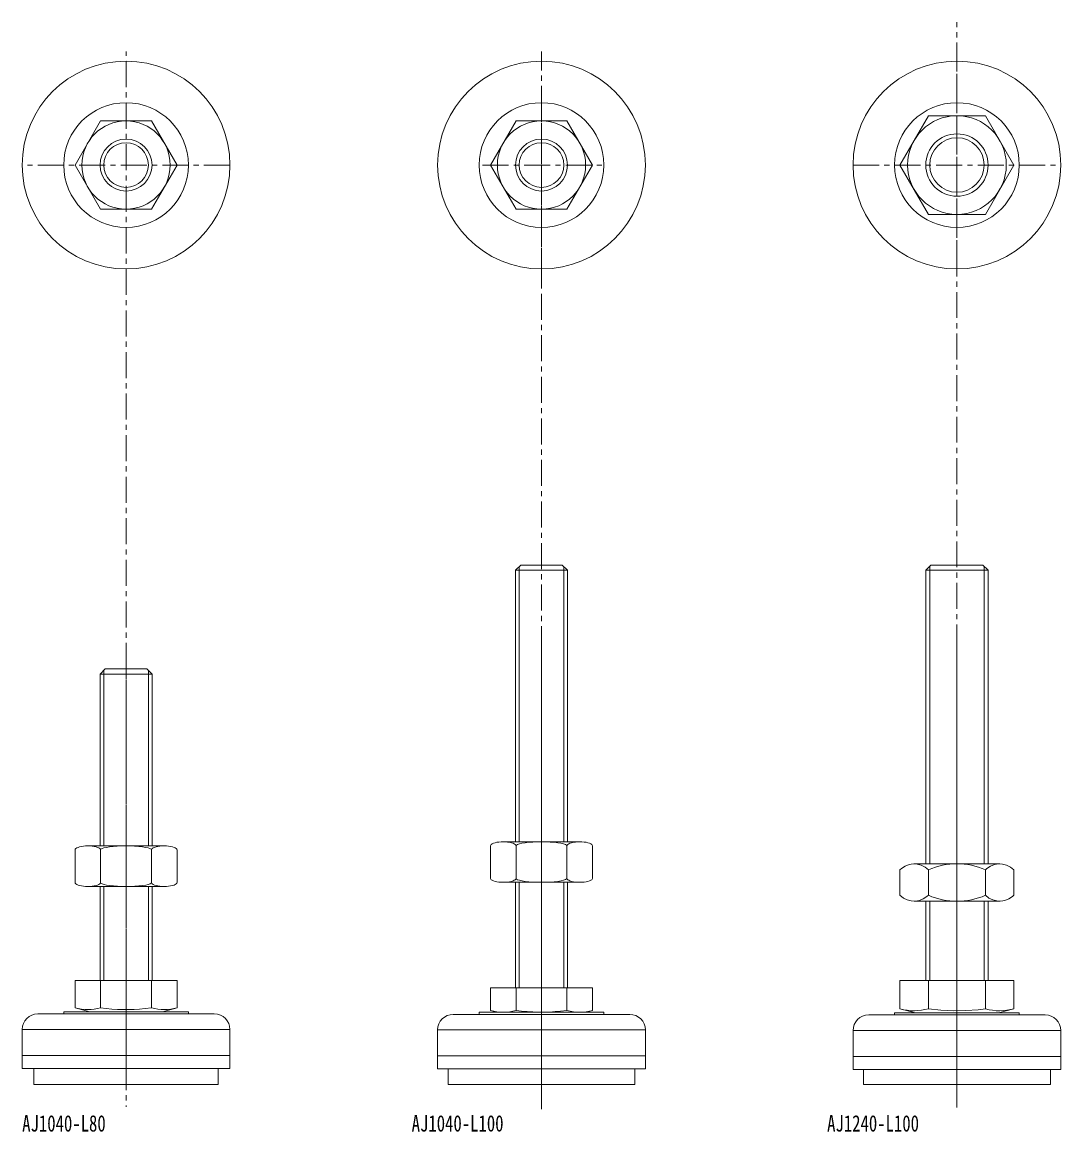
# Model space of a CAD drawing. Units: millimetres on the paper. Extents: x -645 to 466, y -571 to 602.
# Drawn here: x -614.5 to -414.5, y 370.4 to 584 of the extents above; entities that cross this region are included whole.
import ezdxf
from ezdxf.enums import TextEntityAlignment as Align

# ---------------------------------------------------------------- set-up
doc = ezdxf.new("R2010")
doc.units = ezdxf.units.MM
doc.linetypes.add('CHAIN1', pattern=[8, 5, -1, 1, -1])
doc.layers.add('0-0', color=7, linetype='Continuous', lineweight=18)
doc.layers.add('0-1', color=4, linetype='Continuous', lineweight=18)
doc.styles.add('ＭＳ ゴシック', font='')
doc.styles.get('ＭＳ ゴシック').set_extended_font_data('MS Gothic')

msp = doc.modelspace()

# ---------------------------------------------------------------- linework, layer by layer
at = {"layer": '0-0'}
for p, q in [((-440.5, 478.5), (-439.5, 479.5)), ((-440.5, 478.5), (-440.5, 421.982)), ((-601.861, 425.425), (-587.139, 425.425)), ((-524.315, 419.185), (-524.315, 425.466)), ((-521.861, 426.225), (-507.139, 426.225)), ((-519.407, 419.185), (-519.407, 425.466)), ((-509.593, 425.466), (-509.593, 419.185)), ((-504.685, 425.466), (-504.685, 419.185)), ((-604.315, 418.385), (-604.315, 424.666)), ((-599.407, 418.385), (-599.407, 424.666)), ((-589.593, 424.666), (-589.593, 418.385)), ((-584.685, 424.666), (-584.685, 418.385)), ((-445.47, 415.919), (-445.47, 420.845)), ((-442.727, 421.982), (-426.273, 421.982)), ((-439.985, 415.919), (-439.985, 420.845)), ((-429.015, 420.845), (-429.015, 415.919)), ((-423.53, 420.845), (-423.53, 415.919)), ((-587.139, 417.625), (-601.861, 417.625)), ((-599.5, 399.5), (-599.5, 417.625)), ((-589.5, 399.5), (-589.5, 417.625)), ((-507.139, 418.425), (-521.861, 418.425)), ((-519.5, 418.425), (-519.5, 398.1)), ((-509.5, 418.425), (-509.5, 398.1)), ((-426.273, 414.782), (-442.727, 414.782)), ((-440.5, 414.782), (-440.5, 399.5)), ((-428.5, 414.782), (-428.5, 399.5)), ((-604.315, 399.5), (-584.685, 399.5)), ((-604.315, 394.277), (-604.315, 399.5)), ((-599.407, 394.277), (-599.407, 399.5)), ((-439.985, 394.066), (-439.985, 399.5)), ((-429.015, 394.066), (-429.015, 399.5)), ((-423.53, 399.5), (-423.53, 394.066)), ((-519.407, 398.1), (-519.407, 393.777)), ((-577.5, 393.1), (-611.5, 393.1)), ((-582.5, 393.5), (-606.5, 393.5)), ((-606.5, 393.5), (-606.5, 393.1)), ((-587.5, 393.5), (-584.685, 394.277)), ((-582.5, 393.5), (-582.5, 393.1)), ((-526.5, 393.4), (-526.5, 393)), ((-522.95, 393.4), (-524.315, 393.777)), ((-497.5, 393), (-531.5, 393)), ((-451.5, 392.9), (-417.5, 392.9)), ((-614.5, 390.1), (-614.5, 382.6)), ((-574.5, 382.6), (-574.5, 390.1)), ((-534.5, 382.5), (-534.5, 390)), ((-494.5, 390), (-494.5, 382.5)), ((-454.5, 382.4), (-454.5, 389.9)), ((-414.5, 389.9), (-414.5, 382.4)), ((-614.5, 385.1), (-574.5, 385.1)), ((-494.5, 385), (-534.5, 385)), ((-414.5, 384.9), (-454.5, 384.9)), ((-574.5, 382.6), (-614.5, 382.6)), ((-612.25, 382.6), (-612.25, 379.5)), ((-576.75, 379.5), (-576.75, 382.6)), ((-534.5, 382.5), (-494.5, 382.5)), ((-532.5, 382.5), (-532.5, 379.5)), ((-496.5, 382.5), (-496.5, 379.5)), ((-454.5, 382.4), (-414.5, 382.4)), ((-452.5, 379.5), (-452.5, 382.4)), ((-416.5, 382.4), (-416.5, 379.5)), ((-612.25, 379.5), (-576.75, 379.5)), ((-496.5, 379.5), (-532.5, 379.5)), ((-416.5, 379.5), (-452.5, 379.5))]:
    msp.add_line(p, q, dxfattribs=at)
for points in [[(-599.407, 564.998), (-589.593, 564.998), (-584.685, 556.498), (-589.593, 547.998), (-599.407, 547.998), (-604.315, 556.498)], [(-519.407, 564.998), (-509.593, 564.998), (-504.685, 556.498), (-509.593, 547.998), (-519.407, 547.998), (-524.315, 556.498)], [(-439.985, 565.998), (-429.015, 565.998), (-423.53, 556.498), (-429.015, 546.998), (-439.985, 546.998), (-445.47, 556.498)]]:
    msp.add_lwpolyline(points, close=True, dxfattribs=at)
for points in [[(-509.5, 426.225), (-509.5, 478.5), (-510.5, 479.5), (-518.5, 479.5), (-519.5, 478.5), (-519.5, 426.225)], [(-439.5, 479.5), (-429.5, 479.5), (-428.5, 478.5), (-428.5, 421.982)], [(-599.5, 425.425), (-599.5, 458.5), (-598.5, 459.5), (-590.5, 459.5), (-589.5, 458.5), (-589.5, 425.425)], [(-599.407, 424.666), (-599.445, 424.798), (-599.555, 424.926), (-599.736, 425.046), (-599.982, 425.154), (-600.284, 425.248), (-600.634, 425.324), (-601.022, 425.38), (-601.435, 425.414), (-601.861, 425.425), (-602.287, 425.414), (-602.7, 425.38), (-603.088, 425.324), (-603.438, 425.248), (-603.741, 425.154), (-603.986, 425.046), (-604.167, 424.926), (-604.278, 424.798), (-604.315, 424.666)], [(-594.5, 425.425), (-595.359, 425.413), (-596.191, 425.377), (-596.971, 425.32), (-597.673, 425.243), (-598.278, 425.149), (-598.767, 425.04), (-599.124, 424.919), (-599.34, 424.791), (-599.407, 424.666)], [(-584.685, 424.666), (-584.722, 424.798), (-584.833, 424.926), (-585.014, 425.046), (-585.259, 425.154), (-585.562, 425.248), (-585.912, 425.324), (-586.3, 425.38), (-586.713, 425.414), (-587.139, 425.425), (-587.565, 425.414), (-587.978, 425.38), (-588.366, 425.324), (-588.716, 425.248), (-589.018, 425.154), (-589.264, 425.046), (-589.445, 424.926), (-589.555, 424.798), (-589.593, 424.666), (-589.668, 424.798), (-589.891, 424.926), (-590.256, 425.046), (-590.751, 425.154), (-591.362, 425.248), (-592.069, 425.324), (-592.852, 425.38), (-593.686, 425.414), (-594.5, 425.425)], [(-519.407, 425.466), (-519.445, 425.598), (-519.555, 425.726), (-519.736, 425.846), (-519.982, 425.954), (-520.284, 426.048), (-520.634, 426.124), (-521.022, 426.18), (-521.435, 426.214), (-521.861, 426.225), (-522.287, 426.214), (-522.7, 426.18), (-523.088, 426.124), (-523.438, 426.048), (-523.741, 425.954), (-523.986, 425.846), (-524.167, 425.726), (-524.278, 425.598), (-524.315, 425.466)], [(-514.5, 426.225), (-515.359, 426.213), (-516.191, 426.177), (-516.971, 426.12), (-517.673, 426.043), (-518.278, 425.949), (-518.767, 425.84), (-519.124, 425.719), (-519.34, 425.591), (-519.407, 425.466)], [(-504.685, 425.466), (-504.722, 425.598), (-504.833, 425.726), (-505.014, 425.846), (-505.259, 425.954), (-505.562, 426.048), (-505.912, 426.124), (-506.3, 426.18), (-506.713, 426.214), (-507.139, 426.225), (-507.565, 426.214), (-507.978, 426.18), (-508.366, 426.124), (-508.716, 426.048), (-509.018, 425.954), (-509.264, 425.846), (-509.445, 425.726), (-509.555, 425.598), (-509.593, 425.466), (-509.668, 425.598), (-509.891, 425.726), (-510.256, 425.846), (-510.751, 425.954), (-511.362, 426.048), (-512.069, 426.124), (-512.852, 426.18), (-513.686, 426.214), (-514.5, 426.225)], [(-439.985, 420.845), (-440.652, 421.363), (-441.383, 421.731), (-442.154, 421.937), (-442.943, 421.976), (-443.725, 421.845), (-444.477, 421.549), (-445.176, 421.098), (-445.47, 420.845)], [(-423.53, 420.845), (-424.198, 421.363), (-424.928, 421.731), (-425.7, 421.937), (-426.488, 421.976), (-427.271, 421.845), (-428.022, 421.549), (-428.721, 421.098), (-429.015, 420.845)], [(-524.315, 419.185), (-524.278, 419.053), (-524.167, 418.925), (-523.986, 418.805), (-523.741, 418.697), (-523.438, 418.603), (-523.088, 418.527), (-522.7, 418.471), (-522.287, 418.437), (-521.861, 418.425), (-521.435, 418.437), (-521.022, 418.471), (-520.634, 418.527), (-520.284, 418.603), (-519.982, 418.697), (-519.736, 418.805), (-519.555, 418.925), (-519.445, 419.053), (-519.407, 419.185)], [(-519.407, 419.185), (-519.332, 419.053), (-519.109, 418.925), (-518.744, 418.805), (-518.249, 418.697), (-517.638, 418.603), (-516.931, 418.527), (-516.148, 418.471), (-515.314, 418.437), (-514.5, 418.425)], [(-514.5, 418.425), (-513.641, 418.438), (-512.809, 418.474), (-512.029, 418.531), (-511.327, 418.608), (-510.722, 418.702), (-510.233, 418.811), (-509.876, 418.932), (-509.66, 419.06), (-509.593, 419.185), (-509.555, 419.053), (-509.445, 418.925), (-509.264, 418.805), (-509.018, 418.697), (-508.716, 418.603), (-508.366, 418.527), (-507.978, 418.471), (-507.565, 418.437), (-507.139, 418.425), (-506.713, 418.437), (-506.3, 418.471), (-505.912, 418.527), (-505.562, 418.603), (-505.259, 418.697), (-505.014, 418.805), (-504.833, 418.925), (-504.722, 419.053), (-504.685, 419.185)], [(-604.315, 418.385), (-604.278, 418.253), (-604.167, 418.125), (-603.986, 418.005), (-603.741, 417.897), (-603.438, 417.803), (-603.088, 417.727), (-602.7, 417.671), (-602.287, 417.637), (-601.861, 417.625), (-601.435, 417.637), (-601.022, 417.671), (-600.634, 417.727), (-600.284, 417.803), (-599.982, 417.897), (-599.736, 418.005), (-599.555, 418.125), (-599.445, 418.253), (-599.407, 418.385)], [(-599.407, 418.385), (-599.332, 418.253), (-599.109, 418.125), (-598.744, 418.005), (-598.249, 417.897), (-597.638, 417.803), (-596.931, 417.727), (-596.148, 417.671), (-595.314, 417.637), (-594.5, 417.625)], [(-594.5, 417.625), (-593.641, 417.638), (-592.809, 417.674), (-592.029, 417.731), (-591.327, 417.808), (-590.722, 417.902), (-590.233, 418.011), (-589.876, 418.132), (-589.66, 418.26), (-589.593, 418.385), (-589.555, 418.253), (-589.445, 418.125), (-589.264, 418.005), (-589.018, 417.897), (-588.716, 417.803), (-588.366, 417.727), (-587.978, 417.671), (-587.565, 417.637), (-587.139, 417.625), (-586.713, 417.637), (-586.3, 417.671), (-585.912, 417.727), (-585.562, 417.803), (-585.259, 417.897), (-585.014, 418.005), (-584.833, 418.125), (-584.722, 418.253), (-584.685, 418.385)], [(-445.47, 415.919), (-444.802, 415.401), (-444.072, 415.033), (-443.3, 414.827), (-442.512, 414.788), (-441.729, 414.919), (-440.978, 415.214), (-440.279, 415.666), (-439.985, 415.919)], [(-429.015, 415.919), (-428.348, 415.401), (-427.617, 415.033), (-426.846, 414.827), (-426.057, 414.788), (-425.275, 414.919), (-424.523, 415.214), (-423.824, 415.666), (-423.53, 415.919)], [(-594.021, 393.918), (-592.954, 393.952), (-591.892, 394.022), (-590.833, 394.123), (-589.593, 394.277), (-589.593, 399.5)], [(-584.685, 399.5), (-584.685, 394.277), (-585.288, 394.126), (-585.894, 394.012), (-586.503, 393.94), (-587.114, 393.914), (-587.733, 393.937), (-588.353, 394.008), (-588.974, 394.123), (-589.593, 394.277)], [(-423.53, 399.5), (-445.47, 399.5), (-445.47, 394.066), (-442.5, 393.3)], [(-504.685, 393.777), (-504.685, 398.1), (-524.315, 398.1), (-524.315, 393.777), (-523.696, 393.623), (-523.076, 393.508), (-522.456, 393.437), (-521.836, 393.414), (-521.225, 393.44), (-520.616, 393.512), (-520.011, 393.626), (-519.407, 393.777), (-518.33, 393.641), (-517.25, 393.533), (-516.17, 393.459), (-515.09, 393.419), (-514.021, 393.418), (-512.954, 393.452), (-511.892, 393.522), (-510.833, 393.623), (-509.593, 393.777)], [(-509.593, 398.1), (-509.593, 393.777), (-508.974, 393.623), (-508.353, 393.508), (-507.733, 393.437), (-507.114, 393.414), (-506.503, 393.44), (-505.894, 393.512), (-505.288, 393.626), (-504.685, 393.777), (-506.05, 393.4)], [(-594.021, 393.918), (-595.09, 393.919), (-596.17, 393.959), (-597.25, 394.033), (-598.33, 394.141), (-599.407, 394.277), (-600.011, 394.126), (-600.616, 394.012), (-601.225, 393.94), (-601.836, 393.914), (-602.456, 393.937), (-603.076, 394.008), (-603.696, 394.123), (-604.315, 394.277), (-601.5, 393.5)], [(-526.5, 393.4), (-502.5, 393.4), (-502.5, 393)], [(-422.5, 392.9), (-422.5, 393.3), (-446.5, 393.3), (-446.5, 392.9)], [(-445.47, 394.066), (-444.779, 393.906), (-444.086, 393.785), (-443.394, 393.711), (-442.703, 393.687), (-442.02, 393.714), (-441.338, 393.79), (-440.66, 393.909), (-439.985, 394.066), (-437.574, 393.812), (-435.161, 393.693), (-432.772, 393.727), (-430.397, 393.906), (-429.015, 394.066), (-428.324, 393.906), (-427.632, 393.785), (-426.94, 393.711), (-426.248, 393.687), (-425.565, 393.714), (-424.884, 393.79), (-424.206, 393.909), (-423.53, 394.066), (-426.5, 393.3)]]:
    msp.add_lwpolyline(points, dxfattribs=at)
for centre, radius in [((-594.5, 556.498), 20), ((-514.5, 556.498), 20), ((-434.5, 556.498), 20), ((-594.5, 556.498), 12), ((-514.5, 556.498), 12), ((-434.5, 556.498), 12), ((-434.5, 556.498), 6), ((-594.5, 556.498), 4.3), ((-514.5, 556.498), 4.3), ((-434.5, 556.498), 5.25)]:
    msp.add_circle(centre, radius, dxfattribs=at)
for centre, radius, start, end in [((-434.5, 408.186), 13.796, 66.57339, 113.42659), ((-434.5, 428.578), 13.796, 246.57341, 293.42661), ((-611.5, 390.1), 3, 90, 180), ((-577.5, 390.1), 3, 360, 90), ((-531.5, 390), 3, 90, 180), ((-497.5, 390), 3, 360, 90), ((-451.5, 389.9), 3, 90, 180), ((-417.5, 389.9), 3, 360, 90)]:
    msp.add_arc(centre, radius, start, end, dxfattribs=at)
at = {"layer": '0-1', "linetype": 'CHAIN1'}
for p, q in [((-434.5, 375.056), (-434.5, 583.996)), ((-594.5, 379.5), (-594.5, 578.348)), ((-514.5, 374.725), (-514.5, 578.348)), ((-594.5, 576.498), (-594.5, 536.498)), ((-434.5, 536.498), (-434.5, 576.498)), ((-514.5, 533.586), (-514.5, 571.1)), ((-574.5, 556.498), (-614.5, 556.498)), ((-525.835, 556.498), (-502.874, 556.498)), ((-454.5, 556.498), (-414.5, 556.498)), ((-594.5, 463.427), (-594.5, 375.225)), ((-514.5, 463.427), (-514.5, 375.225)), ((-434.5, 463.427), (-434.5, 375.225))]:
    msp.add_line(p, q, dxfattribs=at)
at = {"layer": '0-1'}
for p, q in [((-519.5, 478.5), (-509.5, 478.5)), ((-518.8, 426.225), (-518.8, 479.2)), ((-510.2, 479.2), (-510.2, 426.225)), ((-428.5, 478.5), (-440.5, 478.5)), ((-439.75, 421.982), (-439.75, 479.25)), ((-429.25, 421.982), (-429.25, 479.25)), ((-589.5, 458.5), (-599.5, 458.5)), ((-598.8, 459.2), (-598.8, 425.425)), ((-590.2, 425.425), (-590.2, 459.2)), ((-598.8, 417.625), (-598.8, 399.5)), ((-590.2, 417.625), (-590.2, 399.5)), ((-518.8, 418.425), (-518.8, 398.1)), ((-510.2, 398.1), (-510.2, 418.425)), ((-439.75, 399.5), (-439.75, 414.782)), ((-429.25, 399.5), (-429.25, 414.782)), ((-574.5, 390.1), (-614.5, 390.1)), ((-534.5, 390), (-494.5, 390)), ((-454.5, 389.9), (-414.5, 389.9))]:
    msp.add_line(p, q, dxfattribs=at)
for centre, radius in [((-594.5, 556.498), 8.5), ((-514.5, 556.498), 8.5), ((-434.5, 556.498), 9.5), ((-594.5, 556.498), 5), ((-514.5, 556.498), 5)]:
    msp.add_circle(centre, radius, dxfattribs=at)

# ---------------------------------------------------------------- texts
at = {"layer": '0-0', "style": 'ＭＳ ゴシック', "width": 0.75}
for s, p in [('AJ1040-L80', (-614.5, 369.5)), ('AJ1040-L100', (-539.5, 369.5)), ('AJ1240-L100', (-459.5, 369.5))]:
    msp.add_text(s, height=3.152, dxfattribs=at).set_placement(p, align=Align.BOTTOM_LEFT)

doc.saveas('drawing.dxf')
